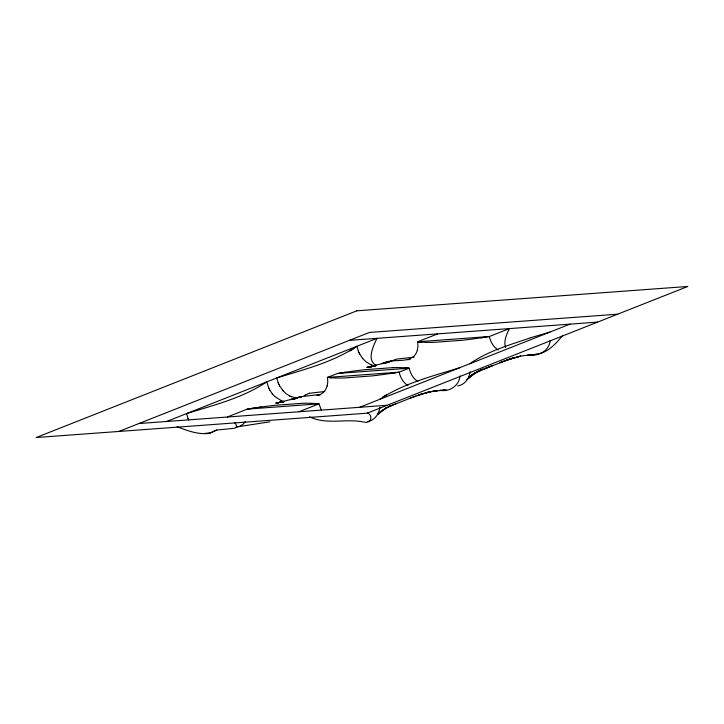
<?xml version="1.0" encoding="UTF-8"?>
<svg xmlns="http://www.w3.org/2000/svg" width="724" height="724" viewBox="0 0 724 724"><rect width="100%" height="100%" fill="white"/><g stroke="black" fill="none" stroke-linecap="round" stroke-linejoin="round"><path stroke-width="1.09" d="M379.901 407.359C379.177 413.983 374.453 420.608 367.53 421.576M470.075 371.72C469.36 378.344 464.627 384.969 457.713 385.937M300.442 396.879L290.478 399.675L301.754 396.571L320.289 394.462L323.302 392.535L325.646 389.648L327.23 385.648M390.616 361.24L381.747 363.801C393.069 356.932 412.997 365.964 417.413 350.009M327.185 386.001L327.791 381.829L327.438 377.43L337.456 373.475L351.52 371.358A92.382 13.656 -10.7 0 1 364.896 369.692L392.716 367.647M417.359 350.353L417.965 346.19L417.612 341.791L437.649 333.873M460.039 375.874C459.288 385.729 449.36 392.2 439.848 390.317L446.509 390.037M550.177 340.425C549.308 351.303 537.76 356.778 527.823 354.923L536.692 354.398M562.684 335.483C555.815 343.619 547.507 353.43 536.095 354.036M245.3 421.567L243.146 424.219L240.133 426.146L236.676 426.979L269.808 421.821M468.537 378.227L473.695 373.611L466.781 379.62L477.731 371.294L469.197 376.824M382.869 409.956L377.512 414.608L386.951 407.476L379.856 412.11M278.269 383.023L276.776 377.937C304.116 369.493 332.904 362.344 356.932 346.253L358.425 351.348M379.675 399.377C403.702 383.286 432.49 376.136 459.831 367.702M469.849 363.738C488.139 350.923 510.149 344.814 531.036 337.619M472.039 375.077L475.831 372.742M349.982 350.941L353.909 348.534M382.697 397.096L386.625 394.698M215.471 430.481L210.53 432.898L205.299 433.332M294.559 399.431L295.247 399.014M305.275 395.06L304.189 395.702M385.657 408.381L384.978 408.752L391.286 405.512L384.444 408.906M482.6 369.041L473.722 373.693L480.863 370.226L474.953 372.987M388.209 362.281L396.471 359.14L414.237 357.14M215.327 430.554L216.666 429.875M305.646 394.842L309.338 393.25M385.657 363.24L389.494 361.575M473.894 373.484L492.619 365.566L477.605 371.43M297.745 397.793L299.32 397.214M396.625 403.404L388.779 406.671L416.038 395.901M118.944 431.441L369.43 332.443L617.663 314.189M166.565 421.495L376.978 338.334C373.349 345.846 366.027 360.796 376.697 365.593M227.245 417.033L247.282 409.114L261.328 406.997A92.382 13.656 -10.7 0 1 274.722 405.331L302.542 403.286A92.382 13.656 -10.7 0 1 311.664 403.295L318.994 403.838L321.356 410.146M298.958 411.757L318.994 403.838L247.282 409.114M359.629 407.295L570.041 324.135M484.999 368.579L512.999 357.937L499.868 362.67L506.212 360.262M410.282 398.01L429.603 391.756M300.867 397.204L301.817 396.888M506.872 360.027L520.692 356.063L507.506 359.765L521.588 355.927L535.145 354.416M209.281 433.359L217.046 430.047L234.92 428.201L236.395 426.879L236.305 424.961L234.657 422.563M531.036 337.619L550.005 332.063M309.175 393.295L324.786 391.494M423.585 393.431L417.947 395.087L430.518 391.702L425.051 392.96L437.649 390.562L432.3 391.358L445.142 390.064L443.586 389.937M389.331 361.62L368.579 367.159L375.494 365.801L367.702 367.303L373.484 366.263M299.157 397.259L277.527 402.942L284.342 401.63M300.541 397.295L295.13 397.648M209.426 433.332C198.295 434.898 187.272 430.608 177.045 426.689M284.233 401.639L275.708 403.015L283.202 401.92M374.453 366.091L366.797 367.376L373.376 366.281M498.139 349.991C493.415 347.031 490.51 341.864 489.324 336.524L417.612 341.791L424.943 342.334A92.364 13.656 -10.7 0 0 434.074 342.352L461.885 340.307A92.382 13.656 -10.7 0 0 475.279 338.633L489.324 336.524L509.361 328.606C506.691 334.398 503.343 341.122 505.624 347.565M407.965 385.63C403.241 382.67 400.336 377.512 399.15 372.163L327.438 377.43L334.769 377.973A92.364 13.656 -10.7 0 0 343.891 377.991L371.711 375.946A92.382 13.656 -10.7 0 0 385.105 374.272L399.15 372.163L409.169 368.199C410.354 373.548 413.259 378.715 417.983 381.675M480.845 337.837L486.483 336.977M340.298 373.023L345.936 372.163M390.67 373.475L396.309 372.616M250.124 408.662L255.762 407.802M258.577 407.386L261.346 406.997M349.393 340.361L597.626 322.108M337.456 373.475L409.169 368.199L401.838 367.656A92.382 13.656 -10.7 0 0 392.716 367.647M138.981 423.522L387.213 405.268M407.006 359.665L410.155 359.52M316.831 395.304L319.981 395.159M279.853 401.892L283.745 401.802M295.473 397.693L290.967 396.562M421.793 342.181L417.612 341.791M404.988 367.819L407.847 368.054M331.619 377.819L327.438 377.43M314.813 403.458L317.673 403.693M375.457 366L371.122 364.878M284.07 401.449L280.948 400.517M371.466 365.014L366.036 361.855L362.462 358.253M291.31 396.689L289.609 395.947M281.292 400.653L274.505 396.299M309.582 416.807C326.868 425.214 345.927 418.191 364.063 422.11C371.294 423.83 373.34 415.793 367.33 412.689M289.944 396.109L285.88 393.539L282.306 389.937M274.649 396.444L272.287 393.892M283.518 391.34L279.527 385.729M362.724 358.579L359.683 354.045M272.55 394.218L269.509 389.693M269.708 390.064L268.758 388.164M359.783 354.235L358.932 352.525M279.627 385.919L278.776 384.2M359.113 352.914L358.344 351.149M278.957 384.589L278.188 382.833M268.939 388.553L266.758 381.892C242.721 397.983 213.942 405.132 186.602 413.576L188.095 418.662M188.014 418.472L188.683 420.038M356.823 310.813L36.2 437.531L367.177 413.187L687.8 286.469L356.823 310.813"/></g></svg>
